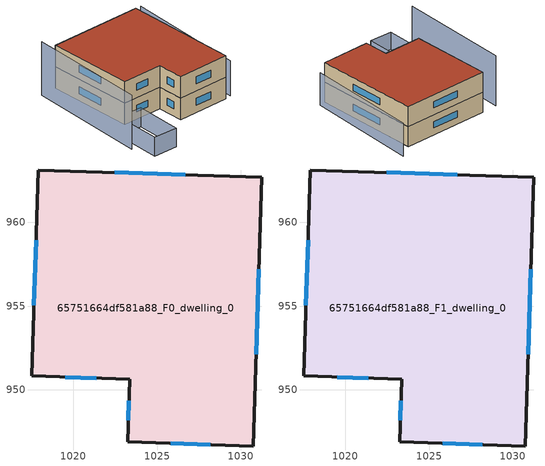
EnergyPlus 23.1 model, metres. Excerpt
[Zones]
65751664df581a88_F0_dwelling_0
 floor ground (EU_floor_Construction): 1031.25,962.69 1030.73,946.65 1023.23,946.89 1023.35,950.64 1017.51,950.83 1017.91,963.13 z0
 wall outside (EU_wall_Construction): 1030.73,946.65 1031.25,962.69 1017.91,963.13 1017.51,950.83 1023.35,950.64 1023.23,946.89 1030.73,946.65 z0:3
 window (EU_Window_Construction): 1030.91,952.14 1031.07,957.2 / 1025.8,946.81 1028.16,946.73 / 1023.31,949.36 1023.27,948.17 / 1019.51,950.77 1021.35,950.71 / 1017.77,958.92 1017.64,955.04 / 1026.68,962.84 1022.48,962.98 z1.03:1.97
65751664df581a88_F1_dwelling_0
 floor to 65751664df581a88_F0_dwelling_0 (EU_floor_Construction): 1031.25,962.69 1030.73,946.65 1023.23,946.89 1023.35,950.64 1017.51,950.83 1017.91,963.13 z3
 wall outside (EU_wall_Construction): 1030.73,946.65 1031.25,962.69 1017.91,963.13 1017.51,950.83 1023.35,950.64 1023.23,946.89 1030.73,946.65 z3:6
 window (EU_Window_Construction): 1030.91,952.14 1031.07,957.2 / 1025.8,946.81 1028.16,946.73 / 1023.31,949.36 1023.27,948.17 / 1019.51,950.77 1021.35,950.71 / 1017.77,958.92 1017.64,955.04 / 1026.68,962.84 1022.48,962.98 z4.03:4.97
 roof outside (EU_roof_Construction): 1030.73,946.65 1031.25,962.69 1017.91,963.13 1017.51,950.83 1023.35,950.64 1023.23,946.89 z6
shading: 1018.62,949.14 1018.12,942.56 / 1018.12,942.56 1014.68,942.82 / 1014.68,942.82 1015.17,949.4 / 1015.17,949.4 1018.62,949.14 z0:2.6; 1031.66,946.83 1033.49,964 z0:4.9; 1015.5,963.07 1013.89,946.04 z0:7.5
[Building]
EU S2 Campaign: North Axis=0; Terrain=City; Solar Distribution=FullExterior
[Site:Location]
Cape.Town.Intl.AP: Latitude=-33.965; Longitude=18.602; Time Zone=2; Elevation=46
[SizingPeriod:WeatherFileDays]
AnnualSizingPeriod: Begin Month=1; Begin Day of Month=1; End Month=12; End Day of Month=31; Day of Week for Start Day=Monday; Use Weather File Daylight Saving Period=No; Use Weather File Rain and Snow Indicators=No
[MATERIAL]
EU_InternalMass_Material: Roughness=MediumRough; Thickness=0.1; Conductivity=1; Density=1800; Specific Heat=900; Thermal Absorptance=0.9; Solar Absorptance=0.7; Visible Absorptance=0.7
[MATERIAL:NOMASS] Roughness=MediumRough; Thermal Absorptance=0.9; Solar Absorptance=0.7; Visible Absorptance=0.7
Name | Thermal Resistance
EU_wall_NoMass | 0.493876
EU_roof_NoMass | 0.449382
EU_floor_NoMass | 1.25
[WINDOWMATERIAL:SIMPLEGLAZINGSYSTEM]
EU_Window_SimpleGlazing: UFactor=4.4; Solar Heat Gain Coefficient=0.85; Visible Transmittance=0.85
[CONSTRUCTION]
EU_wall_Construction: EU_wall_NoMass
EU_roof_Construction: EU_roof_NoMass
EU_floor_Construction: EU_floor_NoMass
EU_Window_Construction: EU_Window_SimpleGlazing
EU_InternalMass_Construction: EU_InternalMass_Material
[ZONE] Type=1; Multiplier=1; Ceiling Height=autocalculate; Volume=577.28; Floor Area=autocalculate; Part of Total Floor Area=Yes
65751664df581a88_F0_dwelling_0; 65751664df581a88_F1_dwelling_0
[INTERNALMASS] Construction=EU_InternalMass_Construction; Surface Area=192.427
Name | Zone or ZoneList
65751664df581a88_F0_dwelling_0_EU_InternalMass | 65751664df581a88_F0_dwelling_0
65751664df581a88_F1_dwelling_0_EU_InternalMass | 65751664df581a88_F1_dwelling_0
[OTHEREQUIPMENT] Fuel Type=Electricity; Design Level Calculation Method=Watts/Area; Power per Zone Floor Area=1; Fraction Latent=0; Fraction Radiant=0; Fraction Lost=0; Carbon Dioxide Generation Rate=0; EndUse Subcategory=EU_Step8_InternalGains
Name | Zone or ZoneList or Space or SpaceList | Schedule
EU_Step8_InternalGain_65751664df581a88_F0_dwelling_0_f000 | 65751664df581a88_F0_dwelling_0 | EU_Step8_GainSchedule_65751664df581a88_F0_dwelling_0_f000
EU_Step8_InternalGain_65751664df581a88_F1_dwelling_0_f000 | 65751664df581a88_F1_dwelling_0 | EU_Step8_GainSchedule_65751664df581a88_F1_dwelling_0_f000
[ZONEVENTILATION:DESIGNFLOWRATE] Schedule=EU_AlwaysOn; Design Flow Rate Calculation Method=AirChanges/Hour; Air Changes per Hour=0.64; Ventilation Type=Natural; Fan Pressure Rise=0; Fan Total Efficiency=1; Constant Term Coefficient=1; Temperature Term Coefficient=0; Velocity Term Coefficient=0; Velocity Squared Term Coefficient=0; Minimum Indoor Temperature=-100; Maximum Indoor Temperature=100; Delta Temperature=-100; Minimum Outdoor Temperature=-100; Maximum Outdoor Temperature=100; Maximum Wind Speed=40
Name | Zone or ZoneList or Space or SpaceList
EU_ConstantAir_65751664df581a88_F0_dwelling_0 | 65751664df581a88_F0_dwelling_0
EU_ConstantAir_65751664df581a88_F1_dwelling_0 | 65751664df581a88_F1_dwelling_0
[HVACTEMPLATE:THERMOSTAT] Constant Heating Setpoint=20; Constant Cooling Setpoint=50
EU_HeatOnly_65751664df581a88_F0_dwelling_0; EU_HeatOnly_65751664df581a88_F1_dwelling_0
[HVACTEMPLATE:ZONE:IDEALLOADSAIRSYSTEM] System Availability Schedule=EU_AlwaysOn; Maximum Heating Supply Air Temperature=50; Minimum Cooling Supply Air Temperature=13; Maximum Heating Supply Air Humidity Ratio=0.0156; Minimum Cooling Supply Air Humidity Ratio=0.0077; Heating Limit=NoLimit; Cooling Limit=NoLimit; Heating Availability Schedule=EU_AlwaysOn; Cooling Availability Schedule=EU_CoolingOff; Dehumidification Control Type=ConstantSensibleHeatRatio; Cooling Sensible Heat Ratio=0.7; Dehumidification Setpoint=60; Humidification Control Type=None; Humidification Setpoint=30; Outdoor Air Method=None; Outdoor Air Flow Rate per Person=0.00944; Outdoor Air Flow Rate per Zone Floor Area=0; Outdoor Air Flow Rate per Zone=0; Demand Controlled Ventilation Type=None; Outdoor Air Economizer Type=NoEconomizer; Heat Recovery Type=None; Sensible Heat Recovery Effectiveness=0.7; Latent Heat Recovery Effectiveness=0.65
Name | Template Thermostat
65751664df581a88_F0_dwelling_0 | EU_HeatOnly_65751664df581a88_F0_dwelling_0
65751664df581a88_F1_dwelling_0 | EU_HeatOnly_65751664df581a88_F1_dwelling_0
[SIZING:ZONE] Zone Cooling Design Supply Air Temperature Input Method=SupplyAirTemperature; Zone Cooling Design Supply Air Temperature=13; Zone Heating Design Supply Air Temperature Input Method=SupplyAirTemperature; Zone Heating Design Supply Air Temperature=50; Zone Cooling Design Supply Air Humidity Ratio=0.008; Zone Heating Design Supply Air Humidity Ratio=0.008; Cooling Design Air Flow Method=DesignDay; Cooling Design Air Flow Rate=0; Cooling Minimum Air Flow per Zone Floor Area=0.000762; Cooling Minimum Air Flow=0; Cooling Minimum Air Flow Fraction=0.2; Heating Design Air Flow Method=DesignDay; Heating Design Air Flow Rate=0; Heating Maximum Air Flow per Zone Floor Area=0.002032; Heating Maximum Air Flow=0.141576; Heating Maximum Air Flow Fraction=0.3; Account for Dedicated Outdoor Air System=No; Dedicated Outdoor Air System Control Strategy=NeutralSupplyAir; Dedicated Outdoor Air Low Setpoint Temperature for Design=autosize; Dedicated Outdoor Air High Setpoint Temperature for Design=autosize; Zone Load Sizing Method=Sensible Load Only No Latent Load; Zone Latent Cooling Design Supply Air Humidity Ratio Input Method=HumidityRatioDifference; Zone Cooling Design Supply Air Humidity Ratio Difference=0.005; Zone Latent Heating Design Supply Air Humidity Ratio Input Method=HumidityRatioDifference; Zone Humidification Design Supply Air Humidity Ratio Difference=0.005
65751664df581a88_F0_dwelling_0; 65751664df581a88_F1_dwelling_0
[SCHEDULE:CONSTANT]
Name | Hourly Value
EU_AlwaysOn | 1
EU_CoolingOff | 0
[SCHEDULE:FILE] Column Number=1; Rows to Skip at Top=0; Number of Hours of Data=8760; Column Separator=Comma; Interpolate to Timestep=No; Minutes per Item=60; Adjust Schedule for Daylight Savings=Yes
Name | File
EU_Step8_GainSchedule_65751664df581a88_F0_dwelling_0_f000 | ../../schedules/65751664df581a88/65751664df581a88_F0_dwelling_0_f000_gain.csv
EU_Step8_GainSchedule_65751664df581a88_F1_dwelling_0_f000 | ../../schedules/65751664df581a88/65751664df581a88_F1_dwelling_0_f000_gain.csv
